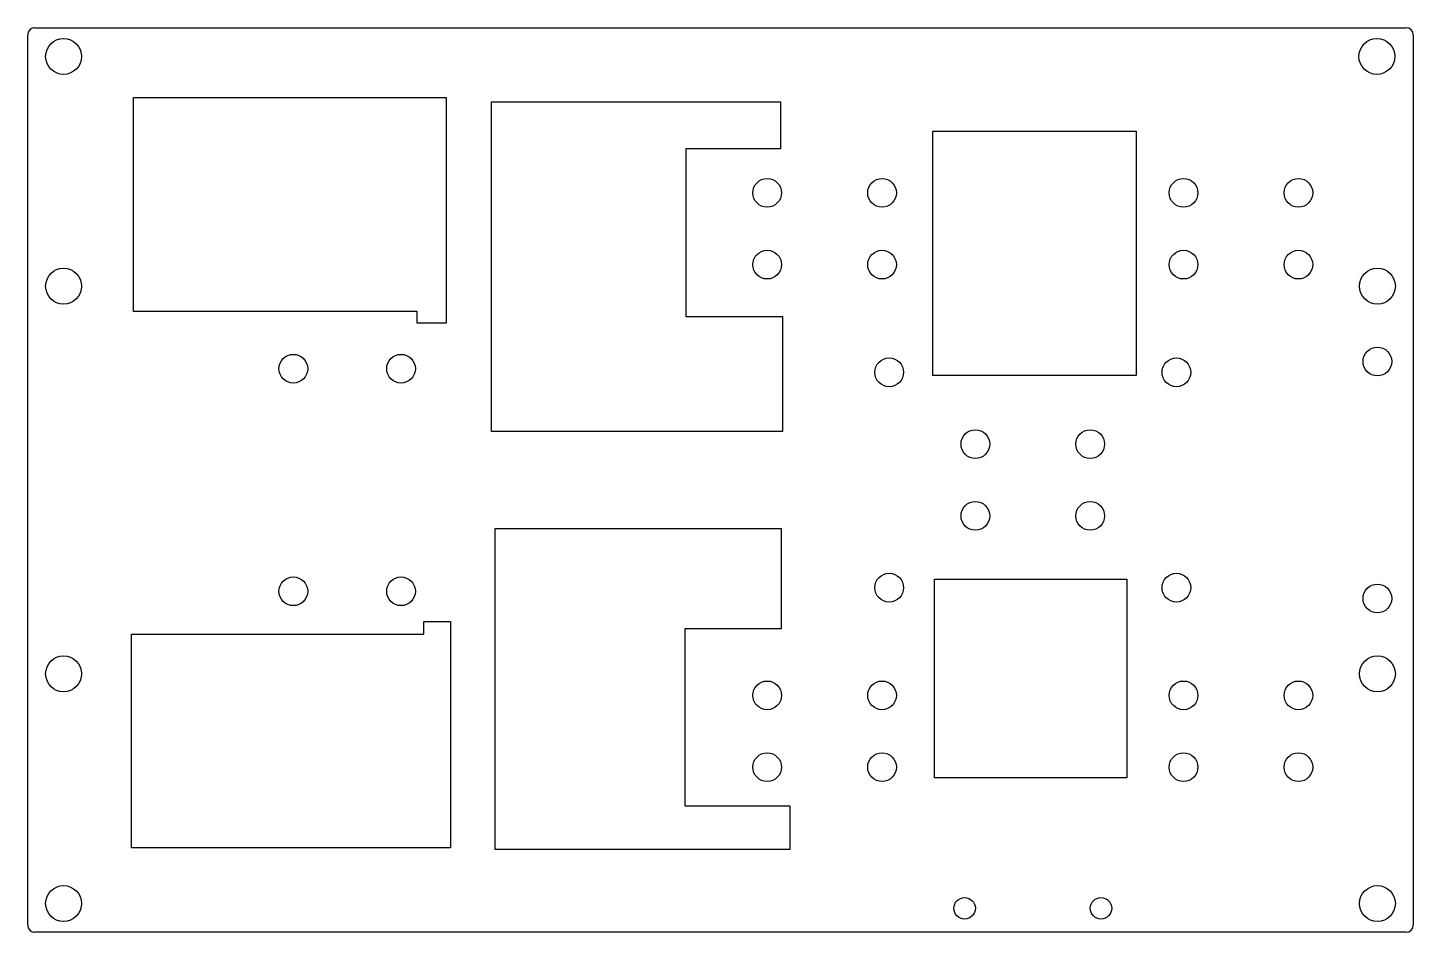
# Model space of a CAD drawing. Extents: x -140 to 53, y -63 to 63.
import ezdxf

# ---------------------------------------------------------------- set-up
doc = ezdxf.new("R2010")
doc.units = 0
doc.layers.get('0').update_dxf_attribs({"linetype": 'continuous'})

# ---------------------------------------------------------------- blocks, each defined once
blk = doc.blocks.new('SHAPE2DVIEW')
at = {"color": 0}
for p, q in [((-140, -62), (-140, 62)), ((-139, 63), (52, 63)), ((53, 62), (53, -62)), ((-125.25, 23.49), (-125.25, 53.27)), ((-125.25, 53.27), (-81.69, 53.27)), ((-81.69, 53.27), (-81.69, 21.85)), ((-75.41, 6.77), (-75.41, 52.66)), ((-75.41, 52.66), (-35.13, 52.66)), ((-35.13, 52.66), (-35.13, 46.15)), ((-13.91, 14.54), (-13.91, 48.59)), ((-13.91, 48.59), (14.42, 48.59)), ((14.42, 48.59), (14.42, 14.54)), ((-48.35, 46.15), (-48.35, 22.78)), ((-35.13, 46.15), (-48.35, 46.15)), ((-85.77, 23.49), (-125.25, 23.49)), ((-85.77, 21.85), (-85.77, 23.49)), ((-81.69, 21.85), (-85.77, 21.85)), ((-48.35, 22.78), (-34.86, 22.78)), ((-34.86, 22.78), (-34.86, 6.77)), ((14.42, 14.54), (-13.91, 14.54)), ((-34.86, 6.77), (-75.41, 6.77)), ((-74.9, -51.46), (-74.9, -6.74)), ((-74.9, -6.74), (-35.07, -6.74)), ((-35.07, -6.74), (-35.07, -20.74)), ((-13.69, -41.47), (-13.69, -13.79)), ((-13.69, -13.79), (13.1, -13.79)), ((13.1, -13.79), (13.1, -41.47)), ((-84.82, -19.7), (-81.13, -19.7)), ((-84.82, -21.46), (-84.82, -19.7)), ((-81.13, -19.7), (-81.13, -51.24)), ((-48.47, -20.74), (-48.47, -45.39)), ((-35.07, -20.74), (-48.47, -20.74)), ((-125.56, -51.24), (-125.56, -21.46)), ((-125.56, -21.46), (-84.82, -21.46)), ((13.1, -41.47), (-13.69, -41.47)), ((-48.47, -45.39), (-33.82, -45.39)), ((-33.82, -45.39), (-33.82, -51.46)), ((-81.13, -51.24), (-125.56, -51.24)), ((-33.82, -51.46), (-74.9, -51.46)), ((52, -63), (-139, -63))]:
    blk.add_line(p, q, dxfattribs=at)
for centre, radius in [((-135, 59), 2.5), ((47.93, 59), 2.5), ((-37, 40), 2), ((-21, 40), 2), ((21, 40), 2), ((37, 40), 2), ((-37, 30), 2), ((-21, 30), 2), ((21, 30), 2), ((37, 30), 2), ((-135, 27), 2.5), ((48, 27), 2.5), ((-103, 15.5), 2), ((-88, 15.5), 2), ((48, 16.5), 2), ((-20, 15), 2), ((20, 15), 2), ((-8, 5), 2), ((8, 5), 2), ((-8, -5), 2), ((8, -5), 2), ((-103, -15.5), 2), ((-88, -15.5), 2), ((-20, -15), 2), ((20, -15), 2), ((48, -16.5), 2), ((-135, -27), 2.5), ((48, -27), 2.5), ((-37, -30), 2), ((-21, -30), 2), ((21, -30), 2), ((37, -30), 2), ((-37, -40), 2), ((-21, -40), 2), ((21, -40), 2), ((37, -40), 2), ((-135, -59), 2.5), ((48, -59), 2.5), ((-9.5, -59.66), 1.5), ((9.5, -59.66), 1.5)]:
    blk.add_circle(centre, radius, dxfattribs=at)
for centre, start, end in [((-139, 62), 90, -180), ((52, 62), 0, 90), ((-139, -62), -180, -90), ((52, -62), -90, 0)]:
    blk.add_arc(centre, 1, start, end, dxfattribs=at)

msp = doc.modelspace()

# ---------------------------------------------------------------- block references
at = {"color": 0}
msp.add_blockref('SHAPE2DVIEW', (0, 0), dxfattribs=at)

doc.saveas('drawing.dxf')
